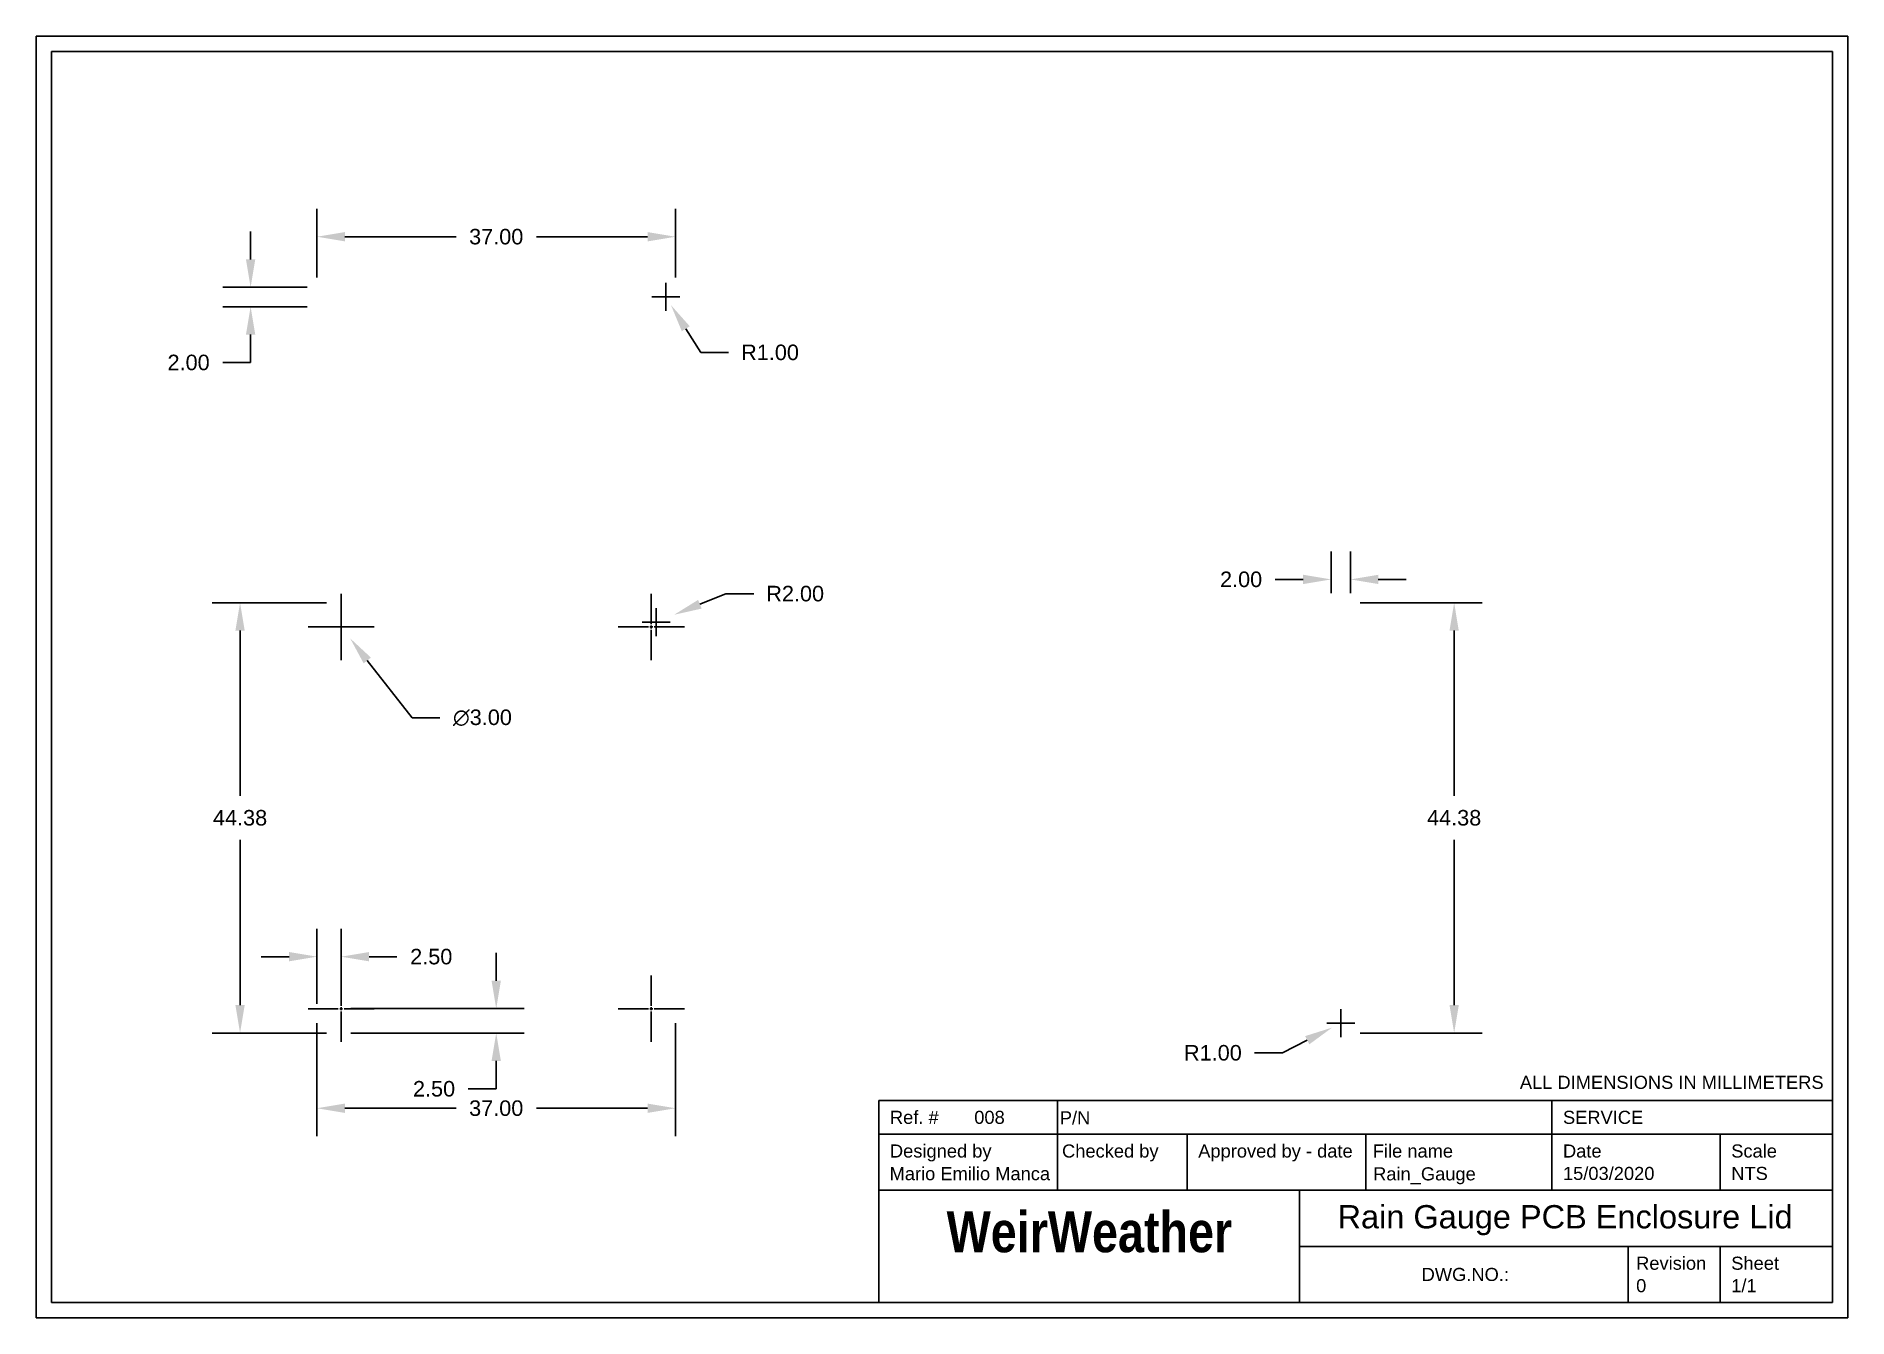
# Paper-space layout 'Layout6' of a CAD drawing. Header units: millimetres. Extents: x 0 to 11.7, y 0 to 8.3.
import ezdxf
from ezdxf.enums import TextEntityAlignment as Align

# ---------------------------------------------------------------- set-up
doc = ezdxf.new("R2010")
doc.units = ezdxf.units.MM
doc.header["$MEASUREMENT"] = 0
doc.linetypes.add('CENTER2', pattern=[1.125, 0.75, -0.125, 0.125, -0.125])
doc.layers.add('Centrelines', color=7, linetype='Continuous', true_color=0xc2ced6)
doc.layers.add('Dimensions', color=7, linetype='Continuous', true_color=0xc2ced6)
doc.layers.add('Title Block', color=7, linetype='Continuous')
doc.styles.add('SPEARS', font='swisscbo.ttf')
doc.styles.get("Standard").update_dxf_attribs({"font": 'arial.ttf'})
doc.dimstyles.new('Copy of Standard', dxfattribs={"dimtxt": 0.1, "dimasz": 0.18, "dimexe": 0.18, "dimexo": 0.0625, "dimgap": 0.09, "dimtad": 0, "dimtih": 1, "dimtoh": 1, "dimzin": 0, "dimdsep": 46, "dimtxsty": 'Standard', "dimcen": 0.09, "dimadec": 0, "dimazin": 0, "dimtfac": 1, "dimtofl": 0, "dimtmove": 0, "dimatfit": 3, "dimfxl": 1, "dimtolj": 1, "dimtzin": 0, "dimarcsym": 0})

# ---------------------------------------------------------------- blocks, each defined once
blk = doc.blocks.new('*U216')
at = {"layer": 'Centrelines', "color": 0, "linetype": 'CENTER2', "transparency": 16777216}
for p, q in [((0, 0.01875), (0, 0.21375)), ((-0.21375, 0), (-0.01875, 0)), ((0.01875, 0), (0.21375, 0)), ((0, -0.21375), (0, -0.01875))]:
    blk.add_line(p, q, dxfattribs=at)
at = {"layer": 'Centrelines', "color": 0, "linetype": 'Continuous', "transparency": 16777216}
for p, q in [((-0.009375, 0), (0.009375, 0)), ((0, -0.009375), (0, 0.009375))]:
    blk.add_line(p, q, dxfattribs=at)
blk = doc.blocks.new('*U217')
at = {"layer": 'Centrelines', "color": 0, "linetype": 'CENTER2', "transparency": 16777216}
for p, q in [((0, 0.01875), (0, 0.21375)), ((-0.21375, 0), (-0.01875, 0)), ((0.01875, 0), (0.21375, 0)), ((0, -0.21375), (0, -0.01875))]:
    blk.add_line(p, q, dxfattribs=at)
at = {"layer": 'Centrelines', "color": 0, "linetype": 'Continuous', "transparency": 16777216}
for p, q in [((-0.009375, 0), (0.009375, 0)), ((0, -0.009375), (0, 0.009375))]:
    blk.add_line(p, q, dxfattribs=at)
blk = doc.blocks.new('*U218')
at = {"layer": 'Centrelines', "color": 0, "linetype": 'CENTER2', "transparency": 16777216}
for p, q in [((0, 0.01875), (0, 0.21375)), ((-0.21375, 0), (-0.01875, 0)), ((0.01875, 0), (0.21375, 0)), ((0, -0.21375), (0, -0.01875))]:
    blk.add_line(p, q, dxfattribs=at)
at = {"layer": 'Centrelines', "color": 0, "linetype": 'Continuous', "transparency": 16777216}
for p, q in [((-0.009375, 0), (0.009375, 0)), ((0, -0.009375), (0, 0.009375))]:
    blk.add_line(p, q, dxfattribs=at)
blk = doc.blocks.new('*U219')
at = {"layer": 'Centrelines', "color": 0, "linetype": 'CENTER2', "transparency": 16777216}
for p, q in [((0, 0.01875), (0, 0.21375)), ((-0.21375, 0), (-0.01875, 0)), ((0.01875, 0), (0.21375, 0)), ((0, -0.21375), (0, -0.01875))]:
    blk.add_line(p, q, dxfattribs=at)
at = {"layer": 'Centrelines', "color": 0, "linetype": 'Continuous', "transparency": 16777216}
for p, q in [((-0.009375, 0), (0.009375, 0)), ((0, -0.009375), (0, 0.009375))]:
    blk.add_line(p, q, dxfattribs=at)
blk = doc.blocks.new('*D220')
at = {"layer": 'Defpoints', "color": 0, "transparency": 16777216}
for p in [(1.811, 1.962), (4.123, 1.962), (4.123, 1.352)]:
    blk.add_point(p, dxfattribs=at)
at = {"layer": 'Dimensions', "color": 0, "lineweight": -2, "transparency": 16777216}
for p, q in [((1.811, 1.9), (1.811, 1.172)), ((4.123, 1.9), (4.123, 1.172)), ((1.991, 1.352), (2.708, 1.352)), ((3.943, 1.352), (3.226, 1.352))]:
    blk.add_line(p, q, dxfattribs=at)
at = {"layer": 'Dimensions', "color": 0, "transparency": 16777216}
for points in [[(1.991, 1.382), (1.991, 1.322), (1.811, 1.352)], [(3.943, 1.382), (3.943, 1.322), (4.123, 1.352)]]:
    blk.add_solid(points, dxfattribs=at)
at = {"layer": 'Dimensions', "color": 0, "transparency": 16777216, "insert": (2.967, 1.352), "char_height": 0.1, "attachment_point": 5}
blk.add_mtext('\\A1;37.00', dxfattribs=at)
blk = doc.blocks.new('*D221')
at = {"layer": 'Defpoints', "color": 0, "transparency": 16777216}
for p in [(1.315, 4.611), (1.936, 4.611), (1.936, 1.837)]:
    blk.add_point(p, dxfattribs=at)
at = {"layer": 'Dimensions', "color": 0, "lineweight": -2, "transparency": 16777216}
for p, q in [((1.873, 4.611), (1.135, 4.611)), ((1.315, 4.431), (1.315, 3.365)), ((1.315, 2.017), (1.315, 3.083)), ((1.873, 1.837), (1.135, 1.837))]:
    blk.add_line(p, q, dxfattribs=at)
at = {"layer": 'Dimensions', "color": 0, "transparency": 16777216}
for points in [[(1.285, 4.431), (1.345, 4.431), (1.315, 4.611)], [(1.285, 2.017), (1.345, 2.017), (1.315, 1.837)]]:
    blk.add_solid(points, dxfattribs=at)
at = {"layer": 'Dimensions', "color": 0, "transparency": 16777216, "insert": (1.315, 3.224), "char_height": 0.1, "attachment_point": 5}
blk.add_mtext('\\A1;44.38', dxfattribs=at)
blk = doc.blocks.new('*D222')
at = {"layer": 'Defpoints', "color": 0, "transparency": 16777216}
for p in [(1.967, 1.994), (1.967, 1.837), (2.967, 1.837)]:
    blk.add_point(p, dxfattribs=at)
at = {"layer": 'Dimensions', "color": 0, "lineweight": -2, "transparency": 16777216}
for p, q in [((2.967, 2.174), (2.967, 2.354)), ((2.029, 1.994), (3.147, 1.994)), ((2.029, 1.837), (3.147, 1.837)), ((2.967, 1.657), (2.967, 1.477)), ((2.967, 1.477), (2.787, 1.477))]:
    blk.add_line(p, q, dxfattribs=at)
at = {"layer": 'Dimensions', "color": 0, "transparency": 16777216}
for points in [[(2.937, 2.174), (2.997, 2.174), (2.967, 1.994)], [(2.937, 1.657), (2.997, 1.657), (2.967, 1.837)]]:
    blk.add_solid(points, dxfattribs=at)
at = {"layer": 'Dimensions', "color": 0, "transparency": 16777216, "insert": (2.566, 1.477), "char_height": 0.1, "attachment_point": 5}
blk.add_mtext('\\A1;2.50', dxfattribs=at)
blk = doc.blocks.new('*D223')
at = {"layer": 'Defpoints', "color": 0, "transparency": 16777216}
for p in [(1.967, 2.329), (1.811, 1.962), (1.967, 1.962)]:
    blk.add_point(p, dxfattribs=at)
at = {"layer": 'Dimensions', "color": 0, "lineweight": -2, "transparency": 16777216}
for p, q in [((1.811, 2.025), (1.811, 2.509)), ((1.967, 2.025), (1.967, 2.509)), ((1.631, 2.329), (1.451, 2.329)), ((2.147, 2.329), (2.327, 2.329))]:
    blk.add_line(p, q, dxfattribs=at)
at = {"layer": 'Dimensions', "color": 0, "transparency": 16777216}
for points in [[(1.631, 2.359), (1.631, 2.299), (1.811, 2.329)], [(2.147, 2.359), (2.147, 2.299), (1.967, 2.329)]]:
    blk.add_solid(points, dxfattribs=at)
at = {"layer": 'Dimensions', "color": 0, "transparency": 16777216, "insert": (2.548, 2.329), "char_height": 0.1, "attachment_point": 5}
blk.add_mtext('\\A1;2.50', dxfattribs=at)
blk = doc.blocks.new('*D224')
at = {"layer": 'Defpoints', "color": 0, "transparency": 16777216}
for p in [(1.909, 4.529), (2.025, 4.381)]:
    blk.add_point(p, dxfattribs=at)
at = {"layer": 'Dimensions', "color": 0, "lineweight": -2, "transparency": 16777216}
for p, q in [((1.877, 4.455), (2.057, 4.455)), ((1.967, 4.365), (1.967, 4.545)), ((2.424, 3.869), (2.135, 4.239)), ((2.604, 3.869), (2.424, 3.869))]:
    blk.add_line(p, q, dxfattribs=at)
at = {"layer": 'Dimensions', "color": 0, "transparency": 16777216}
blk.add_solid([(2.159, 4.257), (2.112, 4.22), (2.025, 4.381)], dxfattribs=at)
at = {"layer": 'Dimensions', "color": 0, "transparency": 16777216, "insert": (2.878, 3.869), "char_height": 0.1, "attachment_point": 5}
blk.add_mtext('\\A1;∅3.00', dxfattribs=at)
blk = doc.blocks.new('*D225')
at = {"layer": 'Defpoints', "color": 0, "transparency": 16777216}
for p in [(3.998, 4.486), (4.114, 4.533)]:
    blk.add_point(p, dxfattribs=at)
at = {"layer": 'Dimensions', "color": 0, "lineweight": -2, "transparency": 16777216}
for p, q in [((3.998, 4.396), (3.998, 4.576)), ((4.448, 4.669), (4.281, 4.601)), ((4.628, 4.669), (4.448, 4.669)), ((3.908, 4.486), (4.088, 4.486))]:
    blk.add_line(p, q, dxfattribs=at)
at = {"layer": 'Dimensions', "color": 0, "transparency": 16777216}
blk.add_solid([(4.269, 4.629), (4.292, 4.573), (4.114, 4.533)], dxfattribs=at)
at = {"layer": 'Dimensions', "color": 0, "transparency": 16777216, "insert": (4.895, 4.669), "char_height": 0.1, "attachment_point": 5}
blk.add_mtext('\\A1;R2.00', dxfattribs=at)
blk = doc.blocks.new('*D226')
at = {"layer": 'Defpoints', "color": 0, "transparency": 16777216}
for p in [(1.811, 6.644), (1.383, 6.519), (1.811, 6.519)]:
    blk.add_point(p, dxfattribs=at)
at = {"layer": 'Dimensions', "color": 0, "lineweight": -2, "transparency": 16777216}
for p, q in [((1.383, 6.824), (1.383, 7.004)), ((1.748, 6.644), (1.203, 6.644)), ((1.748, 6.519), (1.203, 6.519)), ((1.383, 6.339), (1.383, 6.159)), ((1.383, 6.159), (1.203, 6.159))]:
    blk.add_line(p, q, dxfattribs=at)
at = {"layer": 'Dimensions', "color": 0, "transparency": 16777216}
for points in [[(1.353, 6.824), (1.413, 6.824), (1.383, 6.644)], [(1.353, 6.339), (1.413, 6.339), (1.383, 6.519)]]:
    blk.add_solid(points, dxfattribs=at)
at = {"layer": 'Dimensions', "color": 0, "transparency": 16777216, "insert": (0.983, 6.159), "char_height": 0.1, "attachment_point": 5}
blk.add_mtext('\\A1;2.00', dxfattribs=at)
blk = doc.blocks.new('*D227')
at = {"layer": 'Defpoints', "color": 0, "transparency": 16777216}
for p in [(4.123, 6.97), (1.811, 6.644), (4.123, 6.644)]:
    blk.add_point(p, dxfattribs=at)
at = {"layer": 'Dimensions', "color": 0, "lineweight": -2, "transparency": 16777216}
for p, q in [((1.811, 6.707), (1.811, 7.15)), ((4.123, 6.707), (4.123, 7.15)), ((1.991, 6.97), (2.708, 6.97)), ((3.943, 6.97), (3.226, 6.97))]:
    blk.add_line(p, q, dxfattribs=at)
at = {"layer": 'Dimensions', "color": 0, "transparency": 16777216}
for points in [[(1.991, 7), (1.991, 6.94), (1.811, 6.97)], [(3.943, 7), (3.943, 6.94), (4.123, 6.97)]]:
    blk.add_solid(points, dxfattribs=at)
at = {"layer": 'Dimensions', "color": 0, "transparency": 16777216, "insert": (2.967, 6.97), "char_height": 0.1, "attachment_point": 5}
blk.add_mtext('\\A1;37.00', dxfattribs=at)
blk = doc.blocks.new('*D228')
at = {"layer": 'Defpoints', "color": 0, "transparency": 16777216}
for p in [(4.061, 6.582), (4.094, 6.529)]:
    blk.add_point(p, dxfattribs=at)
at = {"layer": 'Dimensions', "color": 0, "lineweight": -2, "transparency": 16777216}
for p, q in [((4.061, 6.492), (4.061, 6.672)), ((3.971, 6.582), (4.151, 6.582)), ((4.286, 6.224), (4.19, 6.377)), ((4.466, 6.224), (4.286, 6.224))]:
    blk.add_line(p, q, dxfattribs=at)
at = {"layer": 'Dimensions', "color": 0, "transparency": 16777216}
blk.add_solid([(4.215, 6.393), (4.164, 6.361), (4.094, 6.529)], dxfattribs=at)
at = {"layer": 'Dimensions', "color": 0, "transparency": 16777216, "insert": (4.733, 6.224), "char_height": 0.1, "attachment_point": 5}
blk.add_mtext('\\A1;R1.00', dxfattribs=at)
blk = doc.blocks.new('*D229')
at = {"layer": 'Defpoints', "color": 0, "transparency": 16777216}
for p in [(8.476, 4.611), (8.476, 1.837), (9.145, 1.837)]:
    blk.add_point(p, dxfattribs=at)
at = {"layer": 'Dimensions', "color": 0, "lineweight": -2, "transparency": 16777216}
for p, q in [((8.539, 4.611), (9.325, 4.611)), ((9.145, 4.431), (9.145, 3.365)), ((9.145, 2.017), (9.145, 3.083)), ((8.539, 1.837), (9.325, 1.837))]:
    blk.add_line(p, q, dxfattribs=at)
at = {"layer": 'Dimensions', "color": 0, "transparency": 16777216}
for points in [[(9.115, 4.431), (9.175, 4.431), (9.145, 4.611)], [(9.115, 2.017), (9.175, 2.017), (9.145, 1.837)]]:
    blk.add_solid(points, dxfattribs=at)
at = {"layer": 'Dimensions', "color": 0, "transparency": 16777216, "insert": (9.145, 3.224), "char_height": 0.1, "attachment_point": 5}
blk.add_mtext('\\A1;44.38', dxfattribs=at)
blk = doc.blocks.new('*D230')
at = {"layer": 'Defpoints', "color": 0, "transparency": 16777216}
for p in [(8.351, 4.761), (8.351, 4.611), (8.476, 4.611)]:
    blk.add_point(p, dxfattribs=at)
at = {"layer": 'Dimensions', "color": 0, "lineweight": -2, "transparency": 16777216}
for p, q in [((8.351, 4.673), (8.351, 4.941)), ((8.476, 4.673), (8.476, 4.941)), ((8.171, 4.761), (7.991, 4.761)), ((8.656, 4.761), (8.836, 4.761))]:
    blk.add_line(p, q, dxfattribs=at)
at = {"layer": 'Dimensions', "color": 0, "transparency": 16777216}
for points in [[(8.171, 4.791), (8.171, 4.731), (8.351, 4.761)], [(8.656, 4.791), (8.656, 4.731), (8.476, 4.761)]]:
    blk.add_solid(points, dxfattribs=at)
at = {"layer": 'Dimensions', "color": 0, "transparency": 16777216, "insert": (7.771, 4.761), "char_height": 0.1, "attachment_point": 5}
blk.add_mtext('\\A1;2.00', dxfattribs=at)
blk = doc.blocks.new('*D231')
at = {"layer": 'Defpoints', "color": 0, "transparency": 16777216}
for p in [(8.358, 1.872), (8.414, 1.9)]:
    blk.add_point(p, dxfattribs=at)
at = {"layer": 'Dimensions', "color": 0, "lineweight": -2, "transparency": 16777216}
for p, q in [((8.414, 1.81), (8.414, 1.99)), ((8.324, 1.9), (8.504, 1.9)), ((8.037, 1.709), (8.197, 1.791)), ((7.857, 1.709), (8.037, 1.709))]:
    blk.add_line(p, q, dxfattribs=at)
at = {"layer": 'Dimensions', "color": 0, "transparency": 16777216}
blk.add_solid([(8.184, 1.817), (8.211, 1.764), (8.358, 1.872)], dxfattribs=at)
at = {"layer": 'Dimensions', "color": 0, "transparency": 16777216, "insert": (7.589, 1.709), "char_height": 0.1, "attachment_point": 5}
blk.add_mtext('\\A1;R1.00', dxfattribs=at)

psp = doc.layouts.new('Layout6')

# ---------------------------------------------------------------- linework, layer by layer
at = {"layer": 'Title Block'}
for p, q in [((0.09867, 8.16409), (11.5853, 8.16409)), ((0.09867, 0.09984), (0.09867, 8.16409)), ((11.5853, 8.16409), (11.5853, 0.09984)), ((5.43381, 1.40205), (11.58313, 1.40205)), ((5.43381, 1.18502), (5.43381, 1.40205)), ((6.58616, 1.18502), (6.58616, 1.40205)), ((9.77451, 1.18502), (9.77451, 1.40205)), ((5.43381, 1.18502), (11.58313, 1.18502)), ((5.43381, 0.09984), (5.43381, 1.18502)), ((6.58616, 0.82329), (6.58616, 1.18502)), ((7.42214, 0.82329), (7.42214, 1.18502)), ((8.57612, 0.82329), (8.57612, 1.18502)), ((9.77451, 0.82329), (9.77451, 1.18502)), ((10.85968, 0.82329), (10.85968, 1.18502)), ((5.43381, 0.82329), (11.58313, 0.82329)), ((8.14675, 0.09984), (8.14675, 0.82329)), ((8.14675, 0.46157), (11.58313, 0.46157)), ((10.26806, 0.09984), (10.26806, 0.46157)), ((10.85968, 0.09984), (10.85968, 0.46157)), ((11.5853, 0.09984), (0.09867, 0.09984))]:
    psp.add_line(p, q, dxfattribs=at)
psp.add_lwpolyline([(0.00033, 8.26243), (11.68365, 8.26243), (11.68365, 0.0015), (0.00033, 0.0015)], close=True, dxfattribs=at)

# ---------------------------------------------------------------- block references
at = {"layer": 'Centrelines', "linetype": 'CENTER2', "extrusion": (0, 0, -1)}
for name, p in [('*U216', (-1.96699, 4.45468)), ('*U217', (-3.96699, 4.45468)), ('*U218', (-1.96699, 1.99374)), ('*U219', (-3.96699, 1.99374))]:
    psp.add_blockref(name, p, dxfattribs=at)

# ---------------------------------------------------------------- texts
at = {"layer": 'Title Block', "color": 23}
for s, height, p in [('ALL DIMENSIONS IN MILLIMETERS', 0.0844024, (9.56888, 1.51916)), ('Ref. #       008', 0.0844024, (5.50616, 1.29353)), ('P/N ', 0.084402, (6.60182, 1.29013)), ('SERVICE', 0.084402, (9.84685, 1.29353)), ('Designed by', 0.0844024, (5.50616, 1.0765)), ('Checked by', 0.084402, (6.61612, 1.0765)), ('Approved by - date', 0.0844024, (7.49448, 1.0765)), ('File name', 0.084402, (8.6202, 1.0765)), ('Date', 0.084402, (9.84685, 1.0765)), ('Scale', 0.084402, (10.93202, 1.0765)), ('Mario Emilio Manca', 0.0844024, (5.50388, 0.9305)), ('Rain_Gauge', 0.084402, (8.62248, 0.92919)), ('Rain Gauge PCB Enclosure Lid', 0.15, (8.39308, 0.65261)), ('Revision', 0.084402, (10.31871, 0.35305)), ('Sheet', 0.084402, (10.93202, 0.35305))]:
    psp.add_text(s, height=height, dxfattribs=at).set_placement(p, align=Align.MIDDLE_LEFT)
at = {"layer": 'Title Block', "color": 23, "style": 'SPEARS'}
psp.add_text('WeirWeather', height=0.2630723, dxfattribs=at).set_placement((6.79275, 0.55523), align=Align.MIDDLE_CENTER)
at = {"layer": 'Title Block', "color": 23, "flags": 8}
for tag, text, height, p in [('15/03/2020', '00/00/00', 0.084402, (9.84685, 0.93181)), ('NTS', '1:1', 0.084402, (10.93202, 0.93181)), ('0', '0', 0.0844, (10.31871, 0.20836)), ('1/1', '1/1', 0.084402, (10.93202, 0.20836))]:
    psp.add_attdef(tag, text=text, height=height, dxfattribs=at).set_placement(p, align=Align.MIDDLE_LEFT)
psp.add_attdef('DWG.NO.:', text='X', height=0.0844, dxfattribs=at).set_placement((9.2169, 0.2807), align=Align.MIDDLE_CENTER)

# ---------------------------------------------------------------- dimensions: what is measured, and where the dimension line sits
at = {"layer": 'Dimensions'}
for base, p1, p2, picture, middle in [((4.12324, 6.97006), (1.81074, 6.64434), (4.12324, 6.64434), '*D227', (2.96699, 6.97006)), ((8.35117, 4.76114), (8.47617, 4.61093), (8.35117, 4.61093), '*D230', (7.77061, 4.76114)), ((1.96699, 2.3295), (1.81074, 1.96249), (1.96699, 1.96249), '*D223', (2.54754, 2.3295)), ((4.12324, 1.35249), (1.81074, 1.96249), (4.12324, 1.96249), '*D220', (2.96699, 1.35249))]:
    dim = psp.add_linear_dim(base=base, p1=p1, p2=p2, dimstyle='Copy of Standard', override={"dimlfac": -16}, dxfattribs=at)
    dim.commit()
    dim.dimension.update_dxf_attribs({"geometry": picture, "text_midpoint": middle})
for base, p1, p2, picture, middle in [((1.38334, 6.51934), (1.81074, 6.64434), (1.81074, 6.51934), '*D226', (0.98278, 6.15934)), ((1.3153966162, 4.6109317691), (1.9357351858, 1.8374942691), (1.9357351858, 4.6109317691), '*D221', (1.3153966162, 3.2242130191)), ((9.1446762186, 1.8374942691), (8.4761701054, 4.6109317691), (8.4761701054, 1.8374942691), '*D229', (9.1446762186, 3.2242130191)), ((2.96699, 1.83749), (1.96699, 1.99374), (1.96699, 1.83749), '*D222', (2.56643, 1.47749))]:
    dim = psp.add_linear_dim(base=base, p1=p1, p2=p2, angle=90, dimstyle='Copy of Standard', override={"dimlfac": -16}, dxfattribs=at)
    dim.commit()
    dim.dimension.update_dxf_attribs({"geometry": picture, "text_midpoint": middle})
for center, mpoint, picture, middle in [((4.06074, 6.58184), (4.094, 6.52893), '*D228', (4.73319, 6.22417)), ((3.99824, 4.48593), (4.11403, 4.53302), '*D225', (4.89507, 4.66863)), ((8.41367, 1.89999), (8.3579, 1.87179), '*D231', (7.58908, 1.70933))]:
    dim = psp.add_radius_dim(center=center, mpoint=mpoint, dimstyle='Copy of Standard', override={"dimlfac": -16}, dxfattribs=at)
    dim.commit()
    dim.dimension.update_dxf_attribs({"geometry": picture, "text_midpoint": middle, "dimtype": 164})
dim = psp.add_diameter_dim_2p(p1=(1.90933, 4.5286), p2=(2.02464, 4.38076), dimstyle='Copy of Standard', override={"dimlfac": -16}, dxfattribs=at)
dim.commit()
dim.dimension.update_dxf_attribs({"geometry": '*D224', "text_midpoint": (2.8781, 3.86875), "dimtype": 163})

doc.saveas('drawing.dxf')
